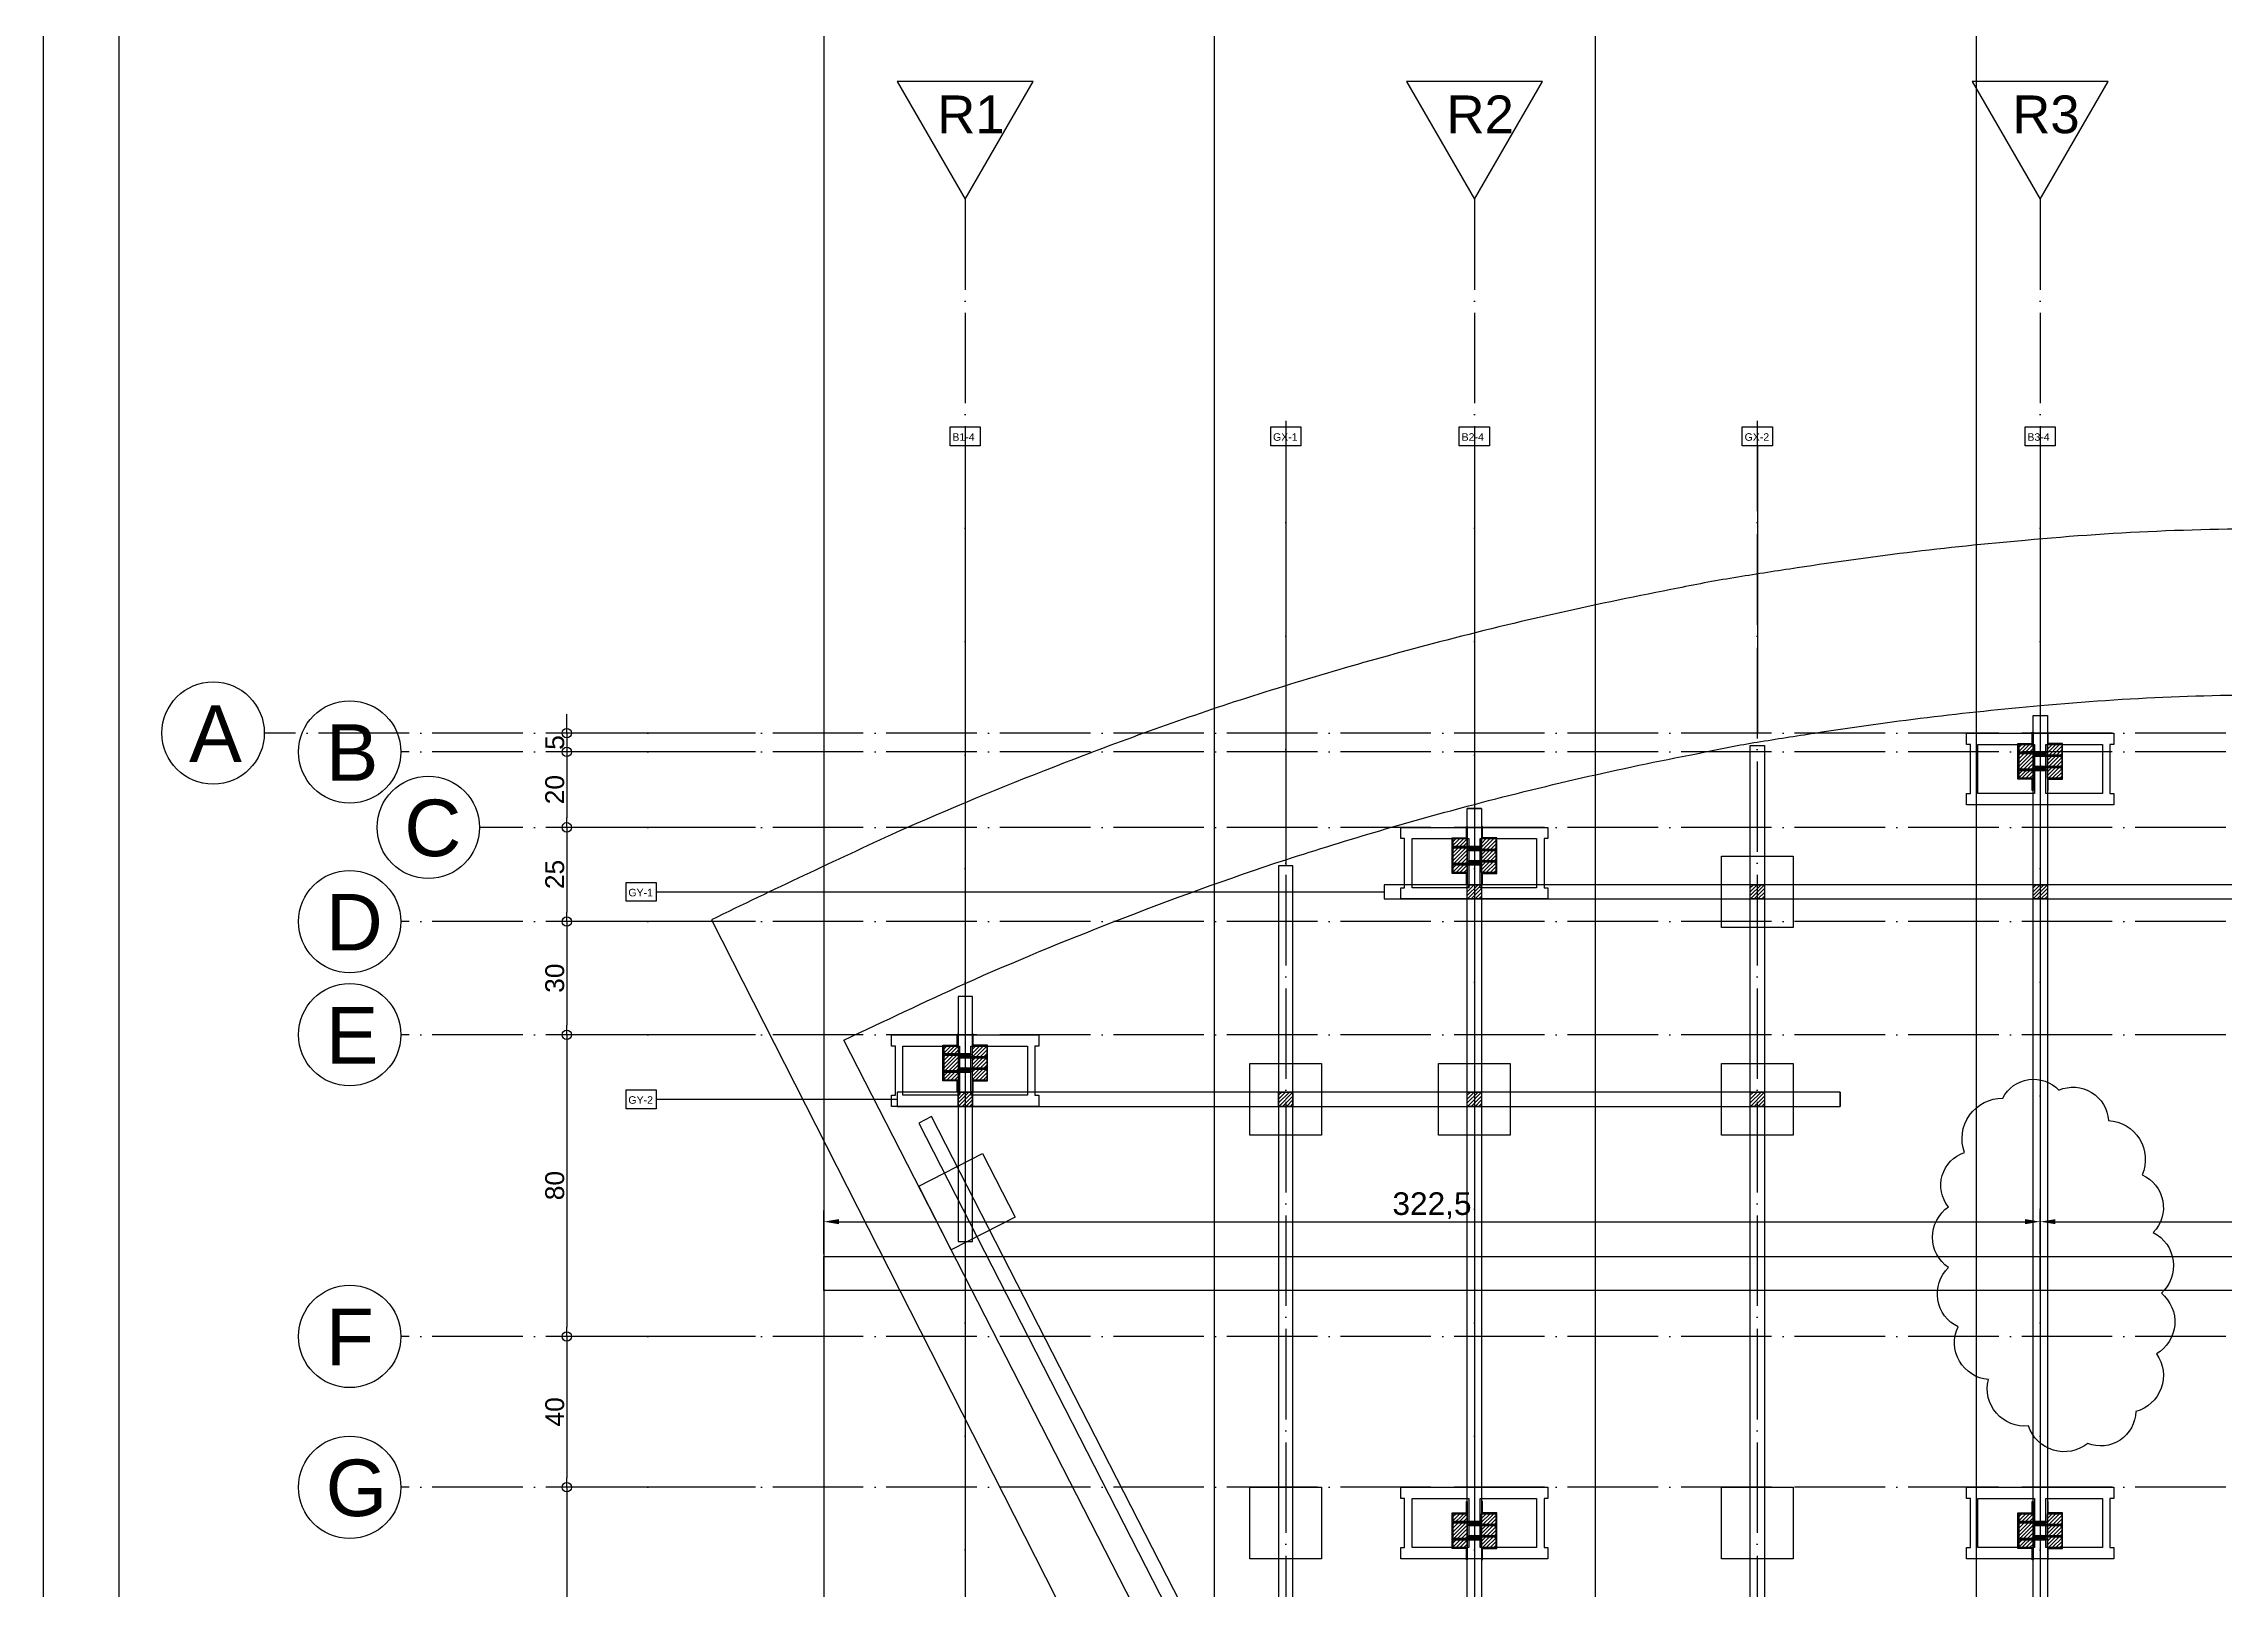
# Model space of a CAD drawing. Header units: millimetres. Extents: x -2666 to 6286, y -11880 to 4849.
# Drawn here: x 1707 to 2286, y 3769 to 4179 of the extents above; entities that cross this region are included whole.
import ezdxf

# ---------------------------------------------------------------- set-up
doc = ezdxf.new("R2010")
doc.units = ezdxf.units.MM
doc.linetypes.add('ACAD_ISO04W100', pattern=[30, 24, -3, 0, -3])
for name, color, linetype in [('7.5mm', 1, 'Continuous'), ('dim', 244, 'Continuous'), ('座標', 3, 'Continuous'), ('座標線', 65, 'ACAD_ISO04W100'), ('木料', 2, 'Continuous'), ('榫接', 5, 'Continuous'), ('水泥椅', 5, 'Continuous'), ('磚', 4, 'Continuous'), ('空心磚', 1, 'Continuous'), ('編號標示', 30, 'Continuous'), ('鐵件', 6, 'Continuous'), ('預框', 7, 'Continuous')]:
    doc.layers.add(name, color=color, linetype=linetype)
doc.layers.add('default', color=11, linetype='Continuous', plot=False)
doc.styles.get("Standard").update_dxf_attribs({"font": 'arial.ttf'})
doc.dimstyles.new('ISO-25', dxfattribs={"dimtxt": 5, "dimasz": 2.5, "dimexe": 3, "dimexo": 0.625, "dimtad": 1, "dimtxsty": 'Standard', "dimblk": 'ORIGIN', "dimcen": 2.5, "dimadec": 0, "dimazin": 0, "dimtfac": 1, "dimtmove": 1, "dimatfit": 1, "dimldrblk": 'ORIGIN', "dimfxl": 0, "dimarcsym": 0})
doc.dimstyles.new('複本 短柱', dxfattribs={"dimtxt": 6, "dimasz": 4, "dimexe": 3, "dimexo": 0.625, "dimtad": 1, "dimtxsty": 'Standard', "dimcen": 2.5, "dimadec": 0, "dimazin": 0, "dimtfac": 1, "dimtmove": 1, "dimatfit": 1, "dimldrblk": 'ORIGIN', "dimfxl": 0, "dimarcsym": 0})
pattern_1 = [(45, (0, 2626.9323), (-0.5, 0.5), [])]

# ---------------------------------------------------------------- blocks, each defined once
blk = doc.blocks.new('7.5')
at = {"layer": '7.5mm'}
for points in [[(0, 0.1), (0.9, 0.1), (0.9, 0), (0, 0), (0, 0.1)], [(0.65, 0), (0.65, -7), (0.45, -7.4), (0.25, -7), (0.25, 0)], [(0.45, 0), (0.45, -7.4)], [(0.65, -1.89), (0.25, -2.41)], [(0.65, -3.28), (0.25, -3.8)], [(0.65, -4.84), (0.25, -5.36)], [(0.65, -5.95), (0.25, -6.47)], [(0.25, -7), (0.65, -7)]]:
    blk.add_lwpolyline(points, dxfattribs=at)
at = {"layer": '7.5mm', "insert": (0.6, -0.3), "char_height": 0.3, "attachment_point": 1, "rotation": 270}
blk.add_mtext_dynamic_manual_height_columns('75mm', width=3.4054, gutter_width=12.5, heights=[0], dxfattribs=at)
blk = doc.blocks.new('_Origin')
at = {"color": 0, "linetype": 'ByBlock', "lineweight": -2}
blk.add_line((0, 0), (-1, 0), dxfattribs=at)
blk.add_circle((0, 0), 0.5, dxfattribs=at)
blk = doc.blocks.new('*D990')
at = {"layer": 'Defpoints', "color": 0}
for p in [(1951.73, 3995.82), (1846.11, 3990.82), (1951.73, 3990.82)]:
    blk.add_point(p, dxfattribs=at)
at = {"layer": 'dim', "color": 0, "lineweight": -2}
for p, q in [((1846.11, 3998.32), (1846.11, 4000.82)), ((1896.11, 3995.82), (1843.11, 3995.82)), ((1846.11, 3995.82), (1846.11, 3990.82)), ((1896.11, 3990.82), (1843.11, 3990.82)), ((1846.11, 3988.32), (1846.11, 3985.82))]:
    blk.add_line(p, q, dxfattribs=at)
at = {"layer": 'dim', "color": 0, "lineweight": -2, "xscale": 2.5, "yscale": 2.5, "zscale": 2.5}
for p, rotation in [((1846.11, 3995.82), 270), ((1846.11, 3990.82), 90)]:
    blk.add_blockref('_Origin', p, dxfattribs=dict(at, rotation=rotation))
at = {"layer": 'dim', "color": 0, "insert": (1842.94, 3993.32), "char_height": 5, "attachment_point": 5, "rotation": 90}
blk.add_mtext('5', dxfattribs=at)
blk = doc.blocks.new('*D972')
at = {"layer": 'Defpoints', "color": 0}
for p in [(1922.12, 3990.82), (1846.11, 3970.82), (1896.11, 3970.82)]:
    blk.add_point(p, dxfattribs=at)
at = {"layer": 'dim', "color": 0, "lineweight": -2}
for p, q in [((1896.11, 3990.82), (1843.11, 3990.82)), ((1846.11, 3988.32), (1846.11, 3973.32)), ((1895.49, 3970.82), (1843.11, 3970.82))]:
    blk.add_line(p, q, dxfattribs=at)
at = {"layer": 'dim', "color": 0, "lineweight": -2, "xscale": 2.5, "yscale": 2.5, "zscale": 2.5}
for p, rotation in [((1846.11, 3990.82), 90), ((1846.11, 3970.82), 270)]:
    blk.add_blockref('_Origin', p, dxfattribs=dict(at, rotation=rotation))
at = {"layer": 'dim', "color": 0, "insert": (1842.93, 3980.82), "char_height": 5, "attachment_point": 5, "rotation": 90}
blk.add_mtext('20', dxfattribs=at)
blk = doc.blocks.new('*D973')
at = {"layer": 'Defpoints', "color": 0}
for p in [(1921.49, 3970.82), (1846.11, 3945.82), (1895.49, 3945.82)]:
    blk.add_point(p, dxfattribs=at)
at = {"layer": 'dim', "color": 0, "lineweight": -2}
for p, q in [((1896.11, 3970.82), (1843.11, 3970.82)), ((1846.11, 3968.32), (1846.11, 3948.32)), ((1894.86, 3945.82), (1843.11, 3945.82))]:
    blk.add_line(p, q, dxfattribs=at)
at = {"layer": 'dim', "color": 0, "lineweight": -2, "xscale": 2.5, "yscale": 2.5, "zscale": 2.5}
for p, rotation in [((1846.11, 3970.82), 90), ((1846.11, 3945.82), 270)]:
    blk.add_blockref('_Origin', p, dxfattribs=dict(at, rotation=rotation))
at = {"layer": 'dim', "color": 0, "insert": (1842.93, 3958.32), "char_height": 5, "attachment_point": 5, "rotation": 90}
blk.add_mtext('25', dxfattribs=at)
blk = doc.blocks.new('*D974')
at = {"layer": 'Defpoints', "color": 0}
for p in [(1920.87, 3945.82), (1846.11, 3915.82), (1894.86, 3915.82)]:
    blk.add_point(p, dxfattribs=at)
at = {"layer": 'dim', "color": 0, "lineweight": -2}
for p, q in [((1896.11, 3945.82), (1843.11, 3945.82)), ((1846.11, 3943.32), (1846.11, 3918.32)), ((1894.24, 3915.82), (1843.11, 3915.82))]:
    blk.add_line(p, q, dxfattribs=at)
at = {"layer": 'dim', "color": 0, "lineweight": -2, "xscale": 2.5, "yscale": 2.5, "zscale": 2.5}
for p, rotation in [((1846.11, 3945.82), 90), ((1846.11, 3915.82), 270)]:
    blk.add_blockref('_Origin', p, dxfattribs=dict(at, rotation=rotation))
at = {"layer": 'dim', "color": 0, "insert": (1842.93, 3930.82), "char_height": 5, "attachment_point": 5, "rotation": 90}
blk.add_mtext('30', dxfattribs=at)
blk = doc.blocks.new('*D975')
at = {"layer": 'Defpoints', "color": 0}
for p in [(1920.24, 3915.82), (1846.11, 3835.82), (1894.24, 3835.82)]:
    blk.add_point(p, dxfattribs=at)
at = {"layer": 'dim', "color": 0, "lineweight": -2}
for p, q in [((1896.11, 3915.82), (1843.11, 3915.82)), ((1846.11, 3913.32), (1846.11, 3838.32)), ((1893.61, 3835.82), (1843.11, 3835.82))]:
    blk.add_line(p, q, dxfattribs=at)
at = {"layer": 'dim', "color": 0, "lineweight": -2, "xscale": 2.5, "yscale": 2.5, "zscale": 2.5}
for p, rotation in [((1846.11, 3915.82), 90), ((1846.11, 3835.82), 270)]:
    blk.add_blockref('_Origin', p, dxfattribs=dict(at, rotation=rotation))
at = {"layer": 'dim', "color": 0, "insert": (1842.93, 3875.82), "char_height": 5, "attachment_point": 5, "rotation": 90}
blk.add_mtext('80', dxfattribs=at)
blk = doc.blocks.new('*D976')
at = {"layer": 'Defpoints', "color": 0}
for p in [(1919.62, 3835.82), (1846.11, 3795.82), (1893.61, 3795.82)]:
    blk.add_point(p, dxfattribs=at)
at = {"layer": 'dim', "color": 0, "lineweight": -2}
for p, q in [((1896.11, 3835.82), (1843.11, 3835.82)), ((1846.11, 3833.32), (1846.11, 3798.32)), ((1892.99, 3795.82), (1843.11, 3795.82))]:
    blk.add_line(p, q, dxfattribs=at)
at = {"layer": 'dim', "color": 0, "lineweight": -2, "xscale": 2.5, "yscale": 2.5, "zscale": 2.5}
for p, rotation in [((1846.11, 3835.82), 90), ((1846.11, 3795.82), 270)]:
    blk.add_blockref('_Origin', p, dxfattribs=dict(at, rotation=rotation))
at = {"layer": 'dim', "color": 0, "insert": (1842.93, 3815.82), "char_height": 5, "attachment_point": 5, "rotation": 90}
blk.add_mtext('40', dxfattribs=at)
blk = doc.blocks.new('*D977')
at = {"layer": 'Defpoints', "color": 0}
for p in [(1918.99, 3795.82), (1846.11, 3725.82), (1892.99, 3725.82)]:
    blk.add_point(p, dxfattribs=at)
at = {"layer": 'dim', "color": 0, "lineweight": -2}
for p, q in [((1896.11, 3795.82), (1843.11, 3795.82)), ((1846.11, 3793.32), (1846.11, 3728.32)), ((1892.36, 3725.82), (1843.11, 3725.82))]:
    blk.add_line(p, q, dxfattribs=at)
at = {"layer": 'dim', "color": 0, "lineweight": -2, "xscale": 2.5, "yscale": 2.5, "zscale": 2.5}
for p, rotation in [((1846.11, 3795.82), 90), ((1846.11, 3725.82), 270)]:
    blk.add_blockref('_Origin', p, dxfattribs=dict(at, rotation=rotation))
at = {"layer": 'dim', "color": 0, "insert": (1842.93, 3760.82), "char_height": 5, "attachment_point": 5, "rotation": 90}
blk.add_mtext('70', dxfattribs=at)
blk = doc.blocks.new('*D1008')
at = {"layer": 'Defpoints', "color": 0}
for p in [(2236.73, 3866.25), (1914.23, 3857.04), (2236.73, 3857.04)]:
    blk.add_point(p, dxfattribs=at)
at = {"layer": '座標', "color": 0, "lineweight": -2}
for p, q in [((1914.23, 3857.67), (1914.23, 3869.25)), ((2236.73, 3857.67), (2236.73, 3869.25)), ((1918.23, 3866.25), (2232.73, 3866.25))]:
    blk.add_line(p, q, dxfattribs=at)
at = {"layer": '座標', "color": 0}
for points in [[(1918.23, 3866.92), (1918.23, 3865.59), (1914.23, 3866.25)], [(2232.73, 3866.92), (2232.73, 3865.59), (2236.73, 3866.25)]]:
    blk.add_solid(points, dxfattribs=at)
at = {"layer": '座標', "color": 0, "insert": (2075.48, 3870.48), "char_height": 6, "attachment_point": 5}
blk.add_mtext('322,5', dxfattribs=at)
blk = doc.blocks.new('*D1009')
at = {"layer": 'Defpoints', "color": 0}
for p in [(2686.73, 3866.25), (2236.73, 3857.04), (2686.73, 3857.04)]:
    blk.add_point(p, dxfattribs=at)
at = {"layer": '座標', "color": 0, "lineweight": -2}
for p, q in [((2236.73, 3857.67), (2236.73, 3869.25)), ((2686.73, 3857.67), (2686.73, 3869.25)), ((2240.73, 3866.25), (2682.73, 3866.25))]:
    blk.add_line(p, q, dxfattribs=at)
at = {"layer": '座標', "color": 0}
for points in [[(2240.73, 3866.92), (2240.73, 3865.59), (2236.73, 3866.25)], [(2682.73, 3866.92), (2682.73, 3865.59), (2686.73, 3866.25)]]:
    blk.add_solid(points, dxfattribs=at)
at = {"layer": '座標', "color": 0, "insert": (2461.73, 3869.94), "char_height": 6, "attachment_point": 5}
blk.add_mtext('450', dxfattribs=at)

msp = doc.modelspace()

# ---------------------------------------------------------------- hatches: boundary and pattern name
at = {"layer": '木料'}
h = msp.add_hatch(dxfattribs=at)
h.set_pattern_fill('JIS_WOOD', color=256, style=0)
h.set_pattern_definition(pattern_1)
h.paths.add_polyline_path([(2234.828, 3992.818), (2231.028, 3992.818), (2231.028, 3983.818), (2234.828, 3983.818)])
h = msp.add_hatch(dxfattribs=at)
h.set_pattern_fill('JIS_WOOD', color=256, style=0)
h.set_pattern_definition(pattern_1)
h.paths.add_polyline_path([(2242.428, 3992.818), (2238.628, 3992.818), (2238.628, 3983.818), (2242.428, 3983.818)])
h = msp.add_hatch(dxfattribs=at)
h.set_pattern_fill('JIS_WOOD', color=256, style=0)
h.set_pattern_definition(pattern_1)
h.paths.add_polyline_path([(2084.828, 3967.818), (2081.028, 3967.818), (2081.028, 3958.818), (2084.828, 3958.818)])
h = msp.add_hatch(dxfattribs=at)
h.set_pattern_fill('JIS_WOOD', color=256, style=0)
h.set_pattern_definition(pattern_1)
h.paths.add_polyline_path([(2092.428, 3967.818), (2088.628, 3967.818), (2088.628, 3958.818), (2092.428, 3958.818)])
h = msp.add_hatch(dxfattribs=at)
h.set_pattern_fill('JIS_WOOD', color=256, style=0)
h.set_pattern_definition(pattern_1)
h.paths.add_polyline_path([(1949.828, 3912.818), (1946.028, 3912.818), (1946.028, 3903.818), (1949.828, 3903.818)])
h = msp.add_hatch(dxfattribs=at)
h.set_pattern_fill('JIS_WOOD', color=256, style=0)
h.set_pattern_definition([(45, (7.6, 2626.9323), (-0.5, 0.5), [])])
h.paths.add_polyline_path([(1957.428, 3912.818), (1953.628, 3912.818), (1953.628, 3903.818), (1957.428, 3903.818)])
h = msp.add_hatch(dxfattribs=at)
h.set_pattern_fill('JIS_WOOD', color=256, style=0)
h.set_pattern_definition(pattern_1)
h.paths.add_polyline_path([(2084.828, 3788.818), (2081.028, 3788.818), (2081.028, 3779.818), (2084.828, 3779.818)])
h = msp.add_hatch(dxfattribs=at)
h.set_pattern_fill('JIS_WOOD', color=256, style=0)
h.set_pattern_definition(pattern_1)
h.paths.add_polyline_path([(2092.428, 3788.818), (2088.628, 3788.818), (2088.628, 3779.818), (2092.428, 3779.818)])
h = msp.add_hatch(dxfattribs=at)
h.set_pattern_fill('JIS_WOOD', color=256, style=0)
h.set_pattern_definition(pattern_1)
h.paths.add_polyline_path([(2234.828, 3788.818), (2231.028, 3788.818), (2231.028, 3779.818), (2234.828, 3779.818)])
h = msp.add_hatch(dxfattribs=at)
h.set_pattern_fill('JIS_WOOD', color=256, style=0)
h.set_pattern_definition(pattern_1)
h.paths.add_polyline_path([(2242.428, 3788.818), (2238.628, 3788.818), (2238.628, 3779.818), (2242.428, 3779.818)])
at = {"layer": '榫接'}
h = msp.add_hatch(dxfattribs=at)
h.set_pattern_fill('JIS_WOOD', color=256, style=0)
h.set_pattern_definition([(45, (0, 2635.9323), (-0.5, 0.5), [])])
h.paths.add_polyline_path([(2084.828, 3951.818), (2088.628, 3951.818), (2088.628, 3955.618), (2084.828, 3955.618)])
h = msp.add_hatch(dxfattribs=at)
h.set_pattern_fill('JIS_WOOD', color=256, style=0)
h.set_pattern_definition([(45, (75.02225, 2635.9323), (-0.5, 0.5), [])])
h.paths.add_polyline_path([(2159.85, 3951.818), (2163.65, 3951.818), (2163.65, 3955.618), (2159.85, 3955.618)])
h = msp.add_hatch(dxfattribs=at)
h.set_pattern_fill('JIS_WOOD', color=256, style=0)
h.set_pattern_definition([(45, (150, 2635.9323), (-0.5, 0.5), [])])
h.paths.add_polyline_path([(2234.828, 3951.818), (2238.628, 3951.818), (2238.628, 3955.618), (2234.828, 3955.618)])
h = msp.add_hatch(dxfattribs=at)
h.set_pattern_fill('JIS_WOOD', color=256, style=0)
h.set_pattern_definition([(45, (-135, 2580.9323), (-0.5, 0.5), [])])
h.paths.add_polyline_path([(1949.828, 3896.818), (1953.628, 3896.818), (1953.628, 3900.618), (1949.828, 3900.618)])
h = msp.add_hatch(dxfattribs=at)
h.set_pattern_fill('JIS_WOOD', color=256, style=0)
h.set_pattern_definition([(45, (-50, 2580.9323), (-0.5, 0.5), [])])
h.paths.add_polyline_path([(2034.828, 3896.818), (2038.628, 3896.818), (2038.628, 3900.618), (2034.828, 3900.618)])
h = msp.add_hatch(dxfattribs=at)
h.set_pattern_fill('JIS_WOOD', color=256, style=0)
h.set_pattern_definition([(45, (0, 2580.9323), (-0.5, 0.5), [])])
h.paths.add_polyline_path([(2084.828, 3896.818), (2088.628, 3896.818), (2088.628, 3900.618), (2084.828, 3900.618)])
h = msp.add_hatch(dxfattribs=at)
h.set_pattern_fill('JIS_WOOD', color=256, style=0)
h.set_pattern_definition([(45, (75.02225, 2580.9323), (-0.5, 0.5), [])])
h.paths.add_polyline_path([(2159.85, 3896.818), (2163.65, 3896.818), (2163.65, 3900.618), (2159.85, 3900.618)])

# ---------------------------------------------------------------- linework, layer by layer
for p, q in [((1914.228, 4244.171), (1914.228, 3404.171)), ((2088.628, 3975.819), (2084.828, 3975.819)), ((2183.65, 3900.618), (2183.65, 3896.818))]:
    msp.add_line(p, q)
at = {"layer": 'default'}
for points in [[(2895.403, 4244.171), (2895.403, 3404.171), (1707.403, 3404.171), (1707.403, 4244.171)], [(2875.403, 4224.171), (2875.403, 3424.171), (1727.403, 3424.171), (1727.403, 4224.171)]]:
    msp.add_lwpolyline(points, close=True, dxfattribs=at)
at = {"layer": '座標'}
for p, q in [((1951.728, 4071.47), (1951.728, 3481.805)), ((2086.728, 4071.47), (2086.728, 3481.805)), ((2236.728, 4069.952), (2236.728, 3480.287))]:
    msp.add_line(p, q, dxfattribs=at)
for points in [[(1933.718, 4168.556), (1951.728, 4137.362), (1969.738, 4168.556)], [(2068.718, 4168.556), (2086.728, 4137.362), (2104.738, 4168.556)], [(2218.718, 4168.556), (2236.728, 4137.362), (2254.738, 4168.556)], [(1914.228, 3857.043), (2236.728, 3857.043), (2236.728, 3848.043), (1914.228, 3848.043)], [(2236.728, 3857.043), (2686.728, 3857.043), (2686.728, 3848.043), (2236.728, 3848.043)]]:
    msp.add_lwpolyline(points, close=True, dxfattribs=at)
msp.add_lwpolyline([(2226.819, 3899.015, -0.5205671), (2241.675, 3901.135, -0.5205671), (2241.675, 3901.135, -0.5205671), (2254.833, 3893.078, -0.5205671), (2254.833, 3893.078, -0.5205671), (2263.747, 3878.661, -0.5205671), (2263.747, 3878.661, -0.5205671), (2266.718, 3863.395, -0.5205671), (2266.718, 3863.395, -0.5205671), (2268.841, 3847.281, -0.5205671), (2268.841, 3847.281, -0.5205671), (2267.567, 3831.168, -0.5205671), (2267.567, 3831.168, -0.5205671), (2262.049, 3815.902, -0.5205671), (2262.049, 3815.902, -0.5205671), (2249.315, 3807.421, -0.5205671), (2249.315, 3807.421, -0.5205671), (2233.61, 3812.086, -0.5205671), (2233.61, 3812.086, -0.5205671), (2222.999, 3824.383, -0.5205671), (2222.999, 3824.383, -0.5205671), (2214.934, 3838.376, -0.5205671), (2214.934, 3838.376, -0.5205671), (2212.387, 3854.066, -0.5205671), (2212.387, 3854.066, -0.5205671), (2212.387, 3870.18, -0.5205671), (2212.387, 3870.18, -0.5205671), (2216.632, 3884.597, -0.5205671), (2216.632, 3884.597, -0.5205671)], format="xyb", close=True, dxfattribs=at)
for centre in [(1752.345, 3995.818), (1788.555, 3990.818), (1809.394, 3970.818), (1788.555, 3945.818), (1788.555, 3915.818), (1788.555, 3835.818), (1788.555, 3795.818)]:
    msp.add_circle(centre, 13.568, dxfattribs=at)
at = {"layer": '座標線'}
for points in [[(1951.728, 4137.362), (1951.728, 3533.054)], [(2086.728, 4137.362), (2086.728, 3533.054)], [(2236.728, 4137.362), (2236.728, 3533.054)], [(2036.728, 4078.619), (2036.728, 3533.054)], [(2161.728, 4078.619), (2161.728, 3533.054)], [(2827.717, 3995.818), (1765.913, 3995.818)], [(2827.717, 3990.818), (1802.123, 3990.818)], [(2827.717, 3970.818), (1822.963, 3970.818)], [(2827.717, 3945.818), (1802.123, 3945.818)], [(2827.717, 3915.818), (1802.123, 3915.818)], [(2827.717, 3835.818), (1802.123, 3835.818)], [(2827.717, 3795.818), (1802.123, 3795.818)]]:
    msp.add_lwpolyline(points, dxfattribs=at)
at = {"layer": '木料'}
for points in [[(2234.828, 4000.5), (2238.628, 4000.5), (2238.628, 3620.5), (2234.828, 3620.5), (2234.828, 4000.5)], [(2159.85, 3992.514), (2163.65, 3992.514), (2163.65, 3602.514), (2159.85, 3602.514), (2159.85, 3992.514)], [(1939.395, 3892.368), (2088.628, 3600.78), (2092.011, 3602.511), (1942.778, 3894.099), (1939.395, 3892.368)]]:
    msp.add_lwpolyline(points, dxfattribs=at)
for points in [[(2231.028, 3992.818), (2234.828, 3992.818), (2234.828, 3983.818), (2231.028, 3983.818)], [(2238.628, 3992.818), (2242.428, 3992.818), (2242.428, 3983.818), (2238.628, 3983.818)], [(2081.028, 3967.818), (2084.828, 3967.818), (2084.828, 3958.818), (2081.028, 3958.818)], [(2088.628, 3967.818), (2092.428, 3967.818), (2092.428, 3958.818), (2088.628, 3958.818)], [(2034.828, 3960.618), (2034.828, 3705.618), (2038.628, 3705.618), (2038.628, 3960.618)], [(1949.828, 3926.003), (1949.828, 3861.003), (1953.628, 3861.003), (1953.628, 3926.003)], [(1946.028, 3912.818), (1949.828, 3912.818), (1949.828, 3903.818), (1946.028, 3903.818)], [(1953.628, 3912.818), (1957.428, 3912.818), (1957.428, 3903.818), (1953.628, 3903.818)], [(2081.028, 3788.818), (2084.828, 3788.818), (2084.828, 3779.818), (2081.028, 3779.818)], [(2088.628, 3788.818), (2092.428, 3788.818), (2092.428, 3779.818), (2088.628, 3779.818)], [(2231.028, 3788.818), (2234.828, 3788.818), (2234.828, 3779.818), (2231.028, 3779.818)], [(2238.628, 3788.818), (2242.428, 3788.818), (2242.428, 3779.818), (2238.628, 3779.818)]]:
    msp.add_lwpolyline(points, close=True, dxfattribs=at)
at = {"layer": '榫接'}
for points in [[(2084.828, 3955.618), (2088.628, 3955.618), (2088.628, 3951.818), (2084.828, 3951.818)], [(2159.85, 3955.618), (2163.65, 3955.618), (2163.65, 3951.818), (2159.85, 3951.818)], [(2234.828, 3955.618), (2238.628, 3955.618), (2238.628, 3951.818), (2234.828, 3951.818)], [(1949.828, 3900.618), (1953.628, 3900.618), (1953.628, 3896.818), (1949.828, 3896.818)], [(2034.828, 3900.618), (2038.628, 3900.618), (2038.628, 3896.818), (2034.828, 3896.818)], [(2084.828, 3900.618), (2088.628, 3900.618), (2088.628, 3896.818), (2084.828, 3896.818)], [(2159.85, 3900.618), (2163.65, 3900.618), (2163.65, 3896.818), (2159.85, 3896.818)]]:
    msp.add_lwpolyline(points, close=True, dxfattribs=at)
at = {"layer": '水泥椅'}
msp.add_lwpolyline([(2307.353, 4049.892, 0.0269846), (2232.766, 4046.908, 0.01736), (2170.308, 4039.311, 0.0038265), (2154.563, 4036.836, 0.0120048), (2138.785, 4033.845, 0.0173782), (2075.491, 4019.46, 0.0138805), (2023.042, 4004.062, 0.0135153), (1975.253, 3986.817, 0.0120169), (1933.625, 3969.532, 0.005449), (1884.458, 3946.299), (2080.957, 3559.579), (2129.088, 3583.645), (2120.144, 3601.533), (2087.945, 3585.433), (1919.591, 3914.381, -0.0036194), (1951.728, 3929.427, -0.0119613), (1991.223, 3945.818, -0.013502), (2036.728, 3962.244, -0.0138455), (2086.728, 3976.919, -0.0175211), (2147.54, 3990.721, -0.0124226), (2161.728, 3993.423, -0.0038679), (2176.971, 3995.818, -0.0174566), (2236.728, 4003.086, -0.0268585), (2306.245, 4005.903, -0.0294659)], format="xyb", dxfattribs=at)
at = {"layer": '磚'}
for points in [[(2152.245, 3963.218), (2171.245, 3963.218), (2171.245, 3944.218), (2152.245, 3944.218)], [(2027.228, 3908.218), (2046.228, 3908.218), (2046.228, 3889.218), (2027.228, 3889.218)], [(2077.228, 3908.218), (2096.228, 3908.218), (2096.228, 3889.218), (2077.228, 3889.218)], [(2152.25, 3908.218), (2171.25, 3908.218), (2171.25, 3889.218), (2152.25, 3889.218)], [(1956.307, 3884.345), (1964.964, 3867.432), (1948.05, 3858.775), (1939.394, 3875.689)], [(2027.228, 3795.818), (2046.228, 3795.818), (2046.228, 3776.818), (2027.228, 3776.818)], [(2152.228, 3795.818), (2171.228, 3795.818), (2171.228, 3776.818), (2152.228, 3776.818)]]:
    msp.add_lwpolyline(points, close=True, dxfattribs=at)
at = {"layer": '空心磚'}
for p, q in [((2017.728, 4849), (2017.728, 2868.212)), ((2118.728, 4849), (2118.728, 2868.212)), ((2219.728, 4849), (2219.728, 2868.212))]:
    msp.add_line(p, q, dxfattribs=at)
for points in [[(2217.228, 3995.818), (2256.228, 3995.818), (2256.228, 3992.818), (2255.228, 3992.818), (2255.228, 3979.818), (2256.228, 3979.818), (2256.228, 3976.818), (2217.228, 3976.818), (2217.228, 3979.818), (2218.228, 3979.818), (2218.228, 3992.818), (2217.228, 3992.818)], [(2220.228, 3992.818), (2235.228, 3992.818), (2235.228, 3979.818), (2220.228, 3979.818)], [(2238.228, 3992.818), (2253.228, 3992.818), (2253.228, 3979.818), (2238.228, 3979.818)], [(2067.228, 3970.818), (2106.228, 3970.818), (2106.228, 3967.818), (2105.228, 3967.818), (2105.228, 3954.818), (2106.228, 3954.818), (2106.228, 3951.818), (2067.228, 3951.818), (2067.228, 3954.818), (2068.228, 3954.818), (2068.228, 3967.818), (2067.228, 3967.818)], [(2070.228, 3967.818), (2085.228, 3967.818), (2085.228, 3954.818), (2070.228, 3954.818)], [(2088.228, 3967.818), (2103.228, 3967.818), (2103.228, 3954.818), (2088.228, 3954.818)], [(1932.228, 3915.818), (1971.228, 3915.818), (1971.228, 3912.818), (1970.228, 3912.818), (1970.228, 3899.818), (1971.228, 3899.818), (1971.228, 3896.818), (1932.228, 3896.818), (1932.228, 3899.818), (1933.228, 3899.818), (1933.228, 3912.818), (1932.228, 3912.818)], [(1935.228, 3912.818), (1950.228, 3912.818), (1950.228, 3899.818), (1935.228, 3899.818)], [(1953.228, 3912.818), (1968.228, 3912.818), (1968.228, 3899.818), (1953.228, 3899.818)], [(2067.228, 3795.818), (2106.228, 3795.818), (2106.228, 3792.818), (2105.228, 3792.818), (2105.228, 3779.818), (2106.228, 3779.818), (2106.228, 3776.818), (2067.228, 3776.818), (2067.228, 3779.818), (2068.228, 3779.818), (2068.228, 3792.818), (2067.228, 3792.818)], [(2070.228, 3792.818), (2085.228, 3792.818), (2085.228, 3779.818), (2070.228, 3779.818)], [(2088.228, 3792.818), (2103.228, 3792.818), (2103.228, 3779.818), (2088.228, 3779.818)], [(2217.228, 3795.818), (2256.228, 3795.818), (2256.228, 3792.818), (2255.228, 3792.818), (2255.228, 3779.818), (2256.228, 3779.818), (2256.228, 3776.818), (2217.228, 3776.818), (2217.228, 3779.818), (2218.228, 3779.818), (2218.228, 3792.818), (2217.228, 3792.818)], [(2220.228, 3792.818), (2235.228, 3792.818), (2235.228, 3779.818), (2220.228, 3779.818)], [(2238.228, 3792.818), (2253.228, 3792.818), (2253.228, 3779.818), (2238.228, 3779.818)]]:
    msp.add_lwpolyline(points, close=True, dxfattribs=at)
at = {"layer": '編號標示'}
for p, q in [((1951.728, 4072.025), (1951.728, 3926.003)), ((2036.728, 4072.025), (2036.728, 3960.618)), ((2086.728, 4072.025), (2086.728, 3975.819)), ((2161.75, 4072.025), (2161.75, 3995.818)), ((2236.728, 4072.025), (2236.728, 3995.818)), ((1869.822, 3953.718), (2062.828, 3953.718)), ((1869.822, 3898.718), (1933.65, 3898.718))]:
    msp.add_line(p, q, dxfattribs=at)
for points in [[(1947.728, 4072.025), (1947.728, 4077.025), (1955.728, 4077.025), (1955.728, 4072.025)], [(2032.728, 4072.025), (2032.728, 4077.025), (2040.728, 4077.025), (2040.728, 4072.025)], [(2082.728, 4072.025), (2082.728, 4077.025), (2090.728, 4077.025), (2090.728, 4072.025)], [(2157.75, 4072.025), (2157.75, 4077.025), (2165.75, 4077.025), (2165.75, 4072.025)], [(2232.728, 4072.025), (2232.728, 4077.025), (2240.728, 4077.025), (2240.728, 4072.025)], [(1861.822, 3951.218), (1861.822, 3956.218), (1869.822, 3956.218), (1869.822, 3951.218)], [(1861.822, 3896.218), (1861.822, 3901.218), (1869.822, 3901.218), (1869.822, 3896.218)]]:
    msp.add_lwpolyline(points, close=True, dxfattribs=at)
at = {"layer": '鐵件'}
for points in [[(2234.628, 3993.018), (2234.628, 3996.018), (2234.828, 3996.018), (2234.828, 3992.818), (2231.028, 3992.818), (2231.028, 3983.818), (2234.828, 3983.818), (2234.828, 3980.618), (2234.828, 3980.618), (2234.628, 3980.618), (2234.628, 3983.618), (2230.828, 3983.618), (2230.828, 3993.018)], [(2238.828, 3993.018), (2238.828, 3996.018), (2238.628, 3996.018), (2238.628, 3992.818), (2242.428, 3992.818), (2242.428, 3983.818), (2238.628, 3983.818), (2238.628, 3980.618), (2238.628, 3980.618), (2238.828, 3980.618), (2238.828, 3983.618), (2242.628, 3983.618), (2242.628, 3993.018)], [(2084.628, 3968.018), (2084.628, 3971.018), (2084.828, 3971.018), (2084.828, 3967.818), (2081.028, 3967.818), (2081.028, 3958.818), (2084.828, 3958.818), (2084.828, 3955.618), (2084.828, 3955.618), (2084.628, 3955.618), (2084.628, 3958.618), (2080.828, 3958.618), (2080.828, 3968.018)], [(2088.828, 3968.018), (2088.828, 3971.018), (2088.628, 3971.018), (2088.628, 3967.818), (2092.428, 3967.818), (2092.428, 3958.818), (2088.628, 3958.818), (2088.628, 3955.618), (2088.628, 3955.618), (2088.828, 3955.618), (2088.828, 3958.618), (2092.628, 3958.618), (2092.628, 3968.018)], [(1949.628, 3913.018), (1949.628, 3916.018), (1949.828, 3916.018), (1949.828, 3912.818), (1946.028, 3912.818), (1946.028, 3903.818), (1949.828, 3903.818), (1949.828, 3900.618), (1949.828, 3900.618), (1949.628, 3900.618), (1949.628, 3903.618), (1945.828, 3903.618), (1945.828, 3913.018)], [(1953.828, 3913.018), (1953.828, 3916.018), (1953.628, 3916.018), (1953.628, 3912.818), (1957.428, 3912.818), (1957.428, 3903.818), (1953.628, 3903.818), (1953.628, 3900.618), (1953.628, 3900.618), (1953.828, 3900.618), (1953.828, 3903.618), (1957.628, 3903.618), (1957.628, 3913.018)], [(2084.628, 3789.018), (2084.628, 3792.018), (2084.828, 3792.018), (2084.828, 3788.818), (2081.028, 3788.818), (2081.028, 3779.818), (2084.828, 3779.818), (2084.828, 3776.618), (2084.828, 3776.618), (2084.628, 3776.618), (2084.628, 3779.618), (2080.828, 3779.618), (2080.828, 3789.018)], [(2088.828, 3789.018), (2088.828, 3792.018), (2088.628, 3792.018), (2088.628, 3788.818), (2092.428, 3788.818), (2092.428, 3779.818), (2088.628, 3779.818), (2088.628, 3776.618), (2088.628, 3776.618), (2088.828, 3776.618), (2088.828, 3779.618), (2092.628, 3779.618), (2092.628, 3789.018)], [(2234.628, 3789.018), (2234.628, 3792.018), (2234.828, 3792.018), (2234.828, 3788.818), (2231.028, 3788.818), (2231.028, 3779.818), (2234.828, 3779.818), (2234.828, 3776.618), (2234.828, 3776.618), (2234.628, 3776.618), (2234.628, 3779.618), (2230.828, 3779.618), (2230.828, 3789.018)], [(2238.828, 3789.018), (2238.828, 3792.018), (2238.628, 3792.018), (2238.628, 3788.818), (2242.428, 3788.818), (2242.428, 3779.818), (2238.628, 3779.818), (2238.628, 3776.618), (2238.628, 3776.618), (2238.828, 3776.618), (2238.828, 3779.618), (2242.628, 3779.618), (2242.628, 3789.018)]]:
    msp.add_lwpolyline(points, close=True, dxfattribs=at)
at = {"layer": '預框'}
for points in [[(2084.828, 3975.819), (2088.628, 3975.819), (2088.628, 3585.819), (2084.828, 3585.819), (2084.828, 3975.819)], [(2062.828, 3955.618), (2062.828, 3951.818), (2542.828, 3951.818), (2542.828, 3955.618), (2062.828, 3955.618)], [(1933.65, 3900.618), (1933.65, 3896.818), (2183.65, 3896.818), (2183.65, 3900.618), (1933.65, 3900.618)]]:
    msp.add_lwpolyline(points, dxfattribs=at)

# ---------------------------------------------------------------- block references
at = {"xscale": -1, "rotation": 90}
for p in [(2231.128, 3991.018), (2231.128, 3986.518), (2081.128, 3966.018), (2081.128, 3961.518), (1946.128, 3911.018), (1946.128, 3906.518), (2081.128, 3787.018), (2231.128, 3787.018), (2081.128, 3782.518), (2231.128, 3782.518)]:
    msp.add_blockref('7.5', p, dxfattribs=at)
at = {"rotation": 270}
for p in [(2242.328, 3990.268), (2242.328, 3987.268), (2092.328, 3965.268), (2092.328, 3962.268), (1957.328, 3910.268), (1957.328, 3907.268), (2092.328, 3786.268), (2092.328, 3783.268), (2242.328, 3786.268), (2242.328, 3783.268)]:
    msp.add_blockref('7.5', p, dxfattribs=at)

# ---------------------------------------------------------------- texts
at = {"layer": '座標', "attachment_point": 1}
for s, insert, char_height in [('R1', (1944.32, 4164.887), 10), ('R2', (2079.32, 4164.887), 10), ('R3', (2229.32, 4164.887), 10), ('A', (1745.976, 4003.165), 15), ('B', (1782.186, 3998.165), 15), ('C', (1803.025, 3978.165), 15), ('D', (1782.186, 3953.165), 15), ('E', (1782.186, 3923.165), 15), ('F', (1782.186, 3843.165), 15), ('G', (1782.186, 3803.165), 15)]:
    msp.add_mtext_dynamic_manual_height_columns(s, width=22.24738, gutter_width=12.5, heights=[0], dxfattribs=dict(at, insert=insert, char_height=char_height))
at = {"layer": '編號標示'}
for s, p in [('B1-4', (1948.332, 4073.328)), ('GX-1', (2033.332, 4073.328)), ('B2-4', (2083.332, 4073.328)), ('GX-2', (2158.354, 4073.328)), ('B3-4', (2233.332, 4073.328)), ('GY-1', (1862.427, 3952.52)), ('GY-2', (1862.427, 3897.52))]:
    msp.add_text(s, height=2, dxfattribs=at).set_placement(p)

# ---------------------------------------------------------------- dimensions: what is measured, and where the dimension line sits
at = {"layer": 'dim'}
for base, p1, p2, picture, middle in [((1846.112, 3990.818), (1951.728, 3995.818), (1951.728, 3990.818), '*D990', (1842.944, 3993.318)), ((1846.112, 3970.818), (1922.116, 3990.818), (1896.112, 3970.818), '*D972', (1842.934, 3980.818)), ((1846.112, 3945.818), (1921.491, 3970.818), (1895.487, 3945.818), '*D973', (1842.934, 3958.318)), ((1846.112, 3915.818), (1920.866, 3945.818), (1894.862, 3915.818), '*D974', (1842.933, 3930.818)), ((1846.112, 3835.818), (1920.241, 3915.818), (1894.237, 3835.818), '*D975', (1842.934, 3875.818)), ((1846.112, 3795.818), (1919.616, 3835.818), (1893.612, 3795.818), '*D976', (1842.934, 3815.818)), ((1846.112, 3725.818), (1918.991, 3795.818), (1892.987, 3725.818), '*D977', (1842.934, 3760.818))]:
    dim = msp.add_linear_dim(base=base, p1=p1, p2=p2, angle=90, dimstyle='ISO-25', dxfattribs=at)
    dim.commit()
    dim.dimension.update_dxf_attribs({"geometry": picture, "text_midpoint": middle})
at = {"layer": '座標'}
for base, p1, p2, picture, middle in [((2236.728, 3866.254), (1914.228, 3857.043), (2236.728, 3857.043), '*D1008', (2075.478, 3870.485)), ((2686.728, 3866.254), (2236.728, 3857.043), (2686.728, 3857.043), '*D1009', (2461.728, 3869.942))]:
    dim = msp.add_linear_dim(base=base, p1=p1, p2=p2, dimstyle='複本 短柱', override={"dimfxl": 25}, dxfattribs=at)
    dim.commit()
    dim.dimension.update_dxf_attribs({"geometry": picture, "text_midpoint": middle})

doc.saveas('drawing.dxf')
